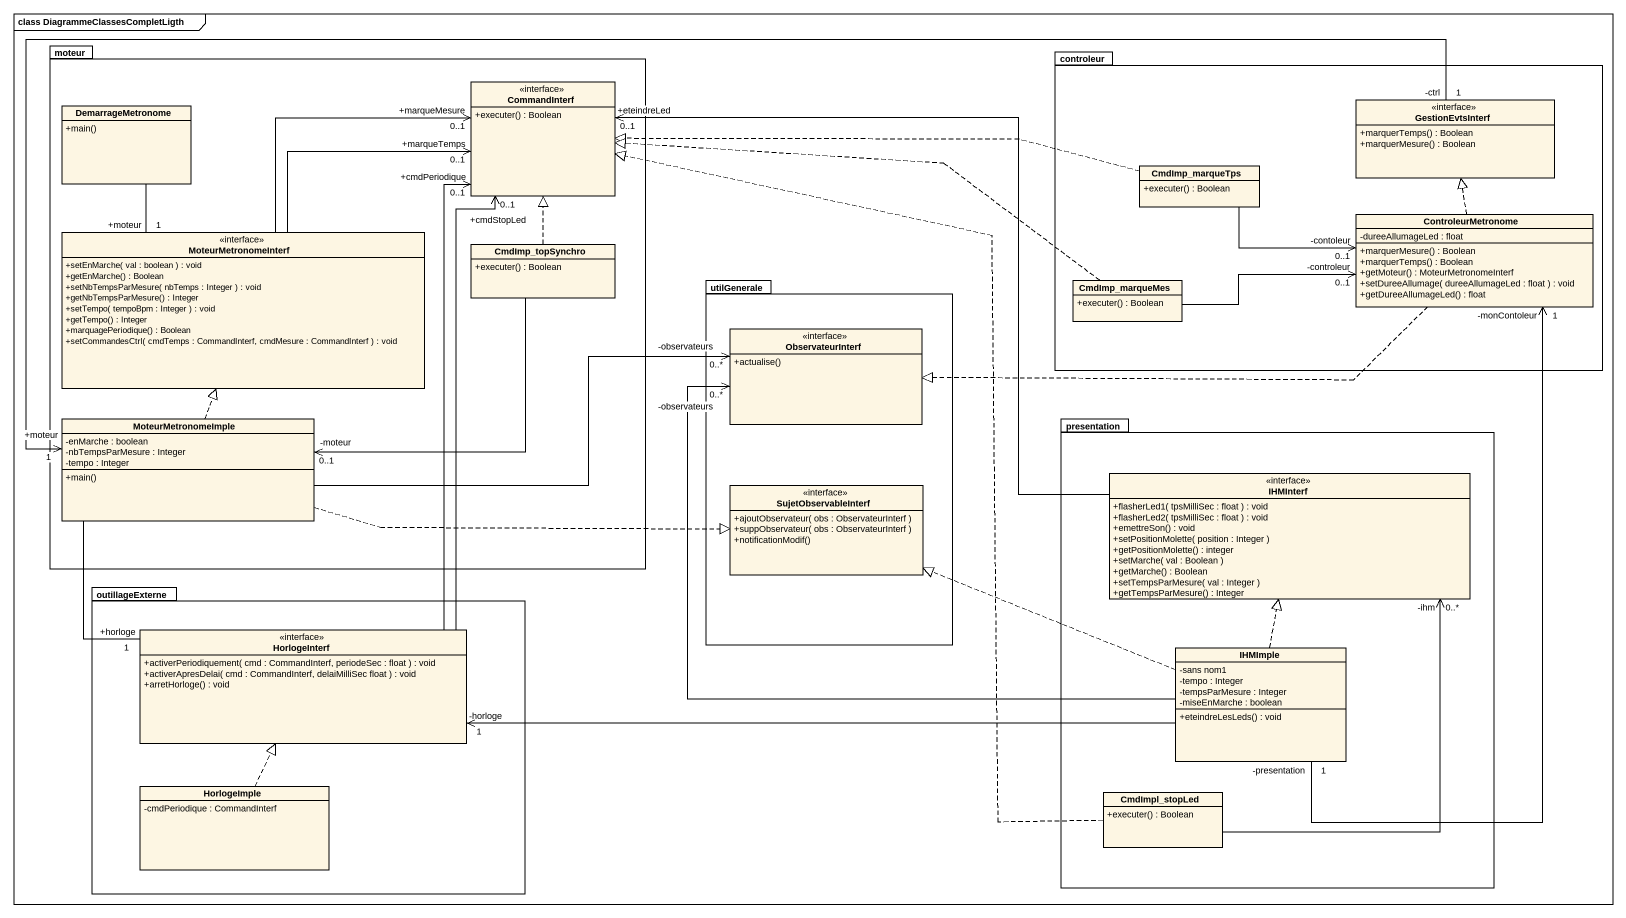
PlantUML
@startuml
mainframe class DiagrammeClassesCompletLigth
hide circle
hide empty members
skinparam classAttributeIconSize 0
package moteur {
  interface CommandInterf {
    +executer() : Boolean
  }
  class DemarrageMetronome {
    +main()
  }
  interface MoteurMetronomeInterf {
    +setEnMarche( val : boolean ) : void
    +getEnMarche() : Boolean
    +setNbTempsParMesure( nbTemps : Integer ) : void
    +getNbTempsParMesure() : Integer
    +setTempo( tempoBpm : Integer ) : void
    +getTempo() : Integer
    +marquagePeriodique() : Boolean
    +setCommandesCtrl( cmdTemps : CommandInterf, cmdMesure : CommandInterf ) : void
  }
  class CmdImp_topSynchro {
    +executer() : Boolean
  }
  class MoteurMetronomeImple {
    -enMarche : boolean
    -nbTempsParMesure : Integer
    -tempo : Integer
    +main()
  }
}
package controleur {
  interface GestionEvtsInterf {
    +marquerTemps() : Boolean
    +marquerMesure() : Boolean
  }
  class CmdImp_marqueTps {
    +executer() : Boolean
  }
  class ControleurMetronome {
    -dureeAllumageLed : float
    +marquerMesure() : Boolean
    +marquerTemps() : Boolean
    +getMoteur() : MoteurMetronomeInterf
    +setDureeAllumage( dureeAllumageLed : float ) : void
    +getDureeAllumageLed() : float
  }
  class CmdImp_marqueMes {
    +executer() : Boolean
  }
}
package utilGenerale {
  interface ObservateurInterf {
    +actualise()
  }
  interface SujetObservableInterf {
    +ajoutObservateur( obs : ObservateurInterf )
    +suppObservateur( obs : ObservateurInterf )
    +notificationModif()
  }
}
package presentation {
  interface IHMInterf {
    +flasherLed1( tpsMilliSec : float ) : void
    +flasherLed2( tpsMilliSec : float ) : void
    +emettreSon() : void
    +setPositionMolette( position : Integer )
    +getPositionMolette() : integer
    +setMarche( val : Boolean )
    +getMarche() : Boolean
    +setTempsParMesure( val : Integer )
    +getTempsParMesure() : Integer
  }
  class IHMImple {
    -sans nom1
    -tempo : Integer
    -tempsParMesure : Integer
    -miseEnMarche : boolean
    +eteindreLesLeds() : void
  }
  class CmdImpl_stopLed {
    +executer() : Boolean
  }
}
package outillageExterne {
  interface HorlogeInterf {
    +activerPeriodiquement( cmd : CommandInterf, periodeSec : float ) : void
    +activerApresDelai( cmd : CommandInterf, delaiMilliSec float ) : void
    +arretHorloge() : void
  }
  class HorlogeImple {
    -cmdPeriodique : CommandInterf
  }
}
GestionEvtsInterf "-ctrl\n1" -left-> "+moteur\n1" MoteurMetronomeImple
DemarrageMetronome -- "+moteur\n1" MoteurMetronomeInterf
CmdImp_marqueTps .left.|> CommandInterf
CmdImp_marqueTps -right-> "-contoleur\n0..1" ControleurMetronome
ControleurMetronome .up.|> GestionEvtsInterf
ControleurMetronome .left.|> ObservateurInterf
MoteurMetronomeInterf -right-> "+marqueMesure\n0..1" CommandInterf
MoteurMetronomeInterf -right-> "+marqueTemps\n0..1" CommandInterf
CmdImp_topSynchro .up.|> CommandInterf
CmdImp_topSynchro -left-> "-moteur\n0..1" MoteurMetronomeImple
CmdImp_marqueMes .left.|> CommandInterf
CmdImp_marqueMes -right-> "-controleur\n0..1" ControleurMetronome
MoteurMetronomeImple .up.|> MoteurMetronomeInterf
MoteurMetronomeImple -right-> "-observateurs\n0..*" ObservateurInterf
MoteurMetronomeImple .right.|> SujetObservableInterf
MoteurMetronomeImple -- "+horloge\n1" HorlogeInterf
IHMInterf -left-> "+eteindreLed\n0..1" CommandInterf
HorlogeInterf -up-> "+cmdPeriodique\n0..1" CommandInterf
HorlogeInterf -up-> "+cmdStopLed\n0..1" CommandInterf
IHMImple "-presentation\n1" -up-> "-monContoleur\n1" ControleurMetronome
IHMImple -up-> "-observateurs\n0..*" ObservateurInterf
IHMImple .left.|> SujetObservableInterf
IHMImple .up.|> IHMInterf
IHMImple -left-> "-horloge\n1" HorlogeInterf
HorlogeImple .up.|> HorlogeInterf
CmdImpl_stopLed .up.|> CommandInterf
CmdImpl_stopLed -up-> "-ihm\n0..*" IHMInterf
@enduml
